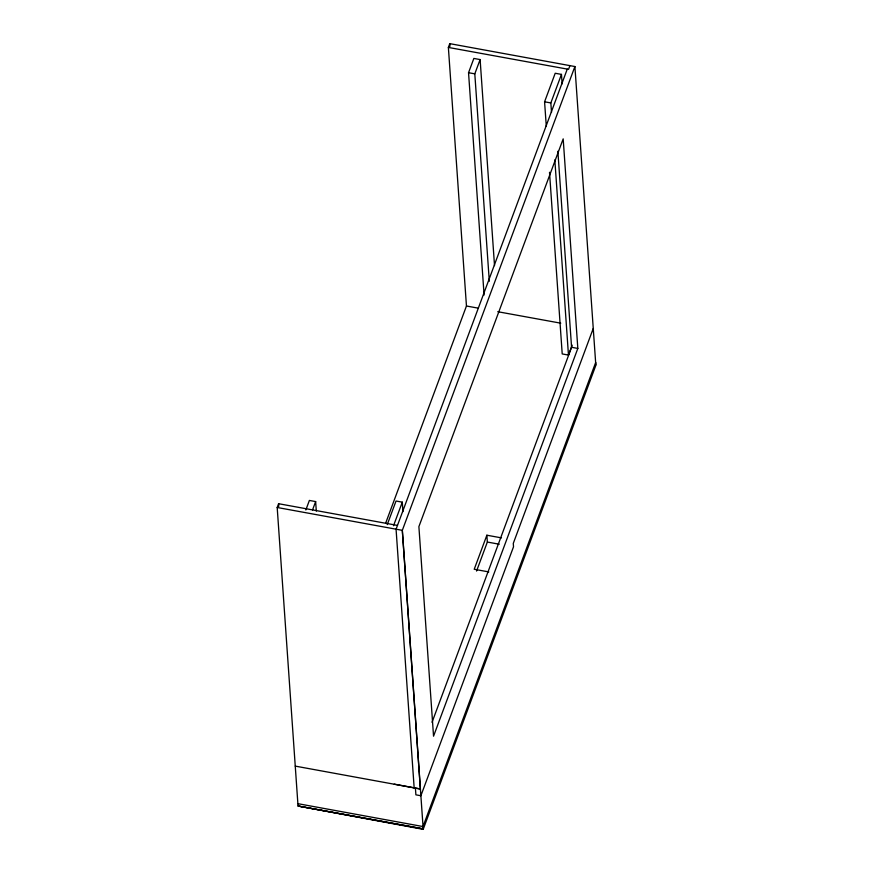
<?xml version="1.0" encoding="UTF-8"?>
<svg xmlns="http://www.w3.org/2000/svg" width="873" height="873" viewBox="0 0 873 873"><rect width="100%" height="100%" fill="white"/><g stroke="black" fill="none" stroke-linecap="round" stroke-linejoin="round"><path stroke-width="1.31" d="M385.604 523.298L466.455 306.008L448.373 47.437L449.781 43.65L574.903 66.544L595.812 364.936M305.845 509.963L309.38 500.447L315.644 501.582L316.31 511.076M484.089 295.019L468.539 72.71L473.853 58.436L480.117 59.571L494.522 265.621M312.545 509.908L315.644 501.582M489.306 281.248L474.803 73.845L480.117 59.571M387.252 524.608L396.036 501.015L402.289 502.161L402.955 511.643M546.291 126.203L544.577 101.803L555.206 73.256L561.459 74.391L562.125 83.884M393.527 525.721L402.289 502.161M551.507 112.431L550.841 102.938L561.459 74.391M414.151 787.773L396.069 529.202L567.275 69.098M569.96 65.54L568.552 69.327L448.373 47.437M574.903 66.544L402.322 530.337L420.371 789.006L295.249 766.112M501.473 537.877L486.872 535.214L474.214 569.261L488.804 571.924M476.56 571.051L487.352 542.046L486.872 535.214M549.51 172.287L562.212 353.936L568.465 355.071L572.164 345.141M432.037 722.298L571.575 347.29L557.869 151.247M577.828 348.425L433.543 736.19L418.887 526.637L563.183 138.872L577.828 348.425L571.575 347.29M420.371 789.006L394.247 784.15M593.225 328.532L513.28 543.388L513.52 546.804L420.884 795.74L415.886 794.834L415.406 788.003M397.477 525.415L278.596 503.71L277.188 507.486L298.042 806.019L423.187 829.35L423.001 826.556L595.648 362.579M423.187 829.35L595.801 365.46L595.615 362.666M468.539 72.71L474.803 73.845M544.577 101.803L550.841 102.938M466.455 306.008L478.317 308.169M497.741 311.705L560.761 323.185M487.352 542.046L499.258 544.217M277.188 507.486L402.322 530.337L423.198 828.815L298.042 806.019L423.165 828.914M297.879 803.673L423.001 826.556M554.824 159.879L568.465 355.071M449.781 43.65L449.977 46.356M278.596 503.71L278.782 506.416"/></g></svg>
